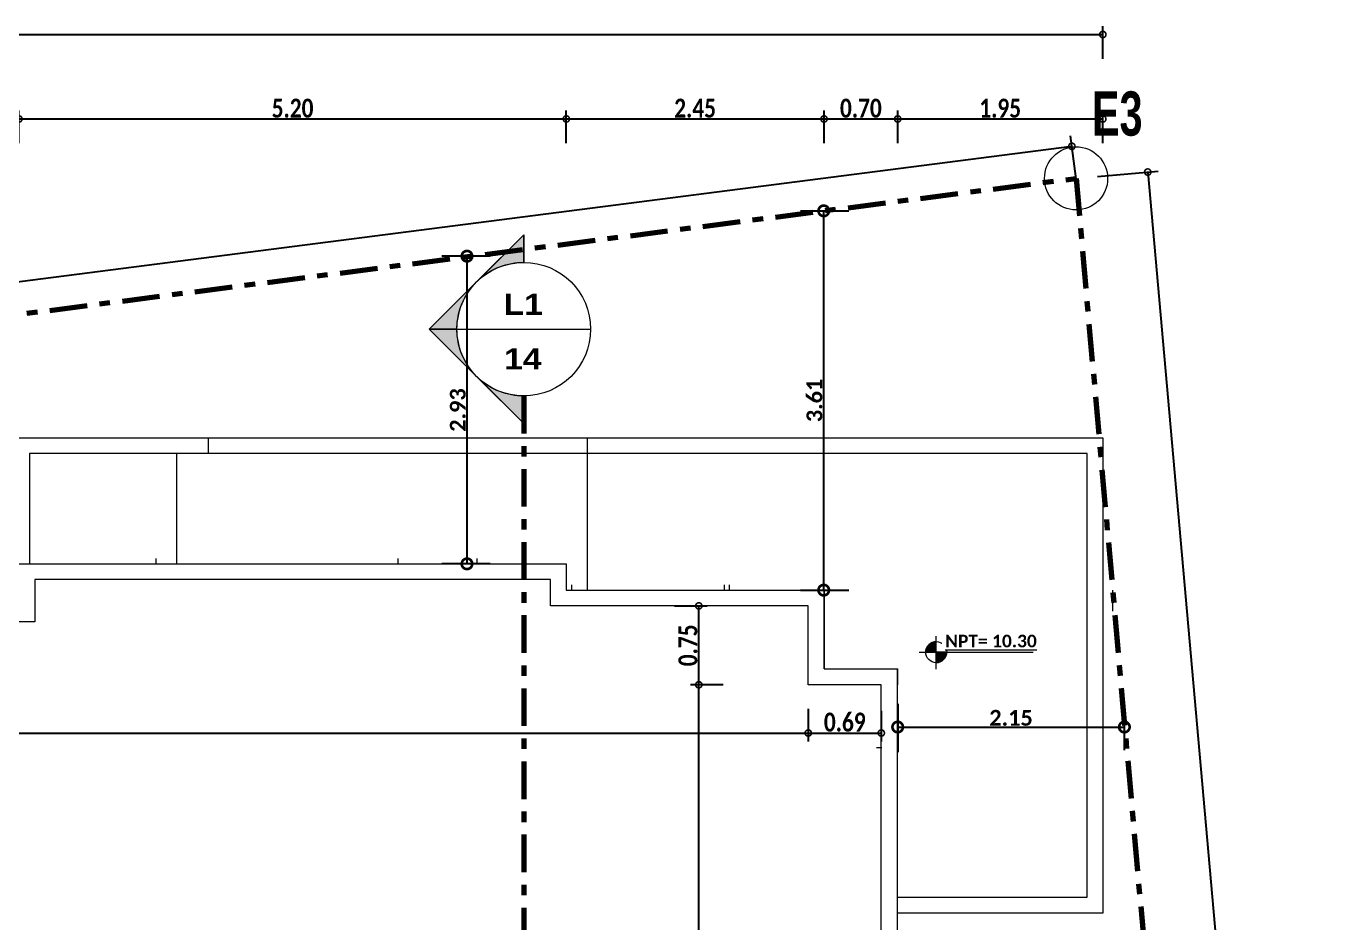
# Model space of a CAD drawing. Header units: metres. Extents: x -144 to 1000, y -717 to 29.
# Drawn here: x 981.63 to 994.07, y -551.53 to -543.01 of the extents above; entities that cross this region are included whole.
import ezdxf

# ---------------------------------------------------------------- set-up
doc = ezdxf.new("R2010")
doc.units = ezdxf.units.M
doc.linetypes.add('Dash Dot 3_16_', pattern=[0.595313, 0.357187, -0.119063, 0, -0.119063])
doc.layers.get('0').update_dxf_attribs({"color": 1})
doc.layers.get('Defpoints').update_dxf_attribs({"color": 1})
for name, color, linetype, lineweight in [('A-ANNO-DIMS', 1, 'Continuous', 9), ('A-DETL', 1, 'Continuous', 9), ('A-DETL-THIN', 1, 'Continuous', 9), ('A-FLOR', 2, 'Continuous', 9), ('A-GLAZ', 1, 'Continuous', 9), ('A-WALL', 4, 'Continuous', 9), ('G-ANNO-DIMS', 1, 'Continuous', 9), ('G-ANNO-SYMB', 1, 'Continuous', 9), ('G-ANNO-TEXT', 2, 'Continuous', 9)]:
    doc.layers.add(name, color=color, linetype=linetype, lineweight=lineweight)
doc.styles.add('Arial Black', font='', dxfattribs={"height": 0.15})
doc.styles.add('Britannic Bold_B_1', font='', dxfattribs={"width": 0.7, "height": 0.4})
doc.styles.add('Calibri_B_3', font='calibrib.ttf', dxfattribs={"height": 0.15})
doc.styles.add('Calibri_B_7', font='calibrib.ttf', dxfattribs={"width": 0.8, "height": 0.18})
doc.styles.get('Arial Black').set_extended_font_data('Arial Black')
doc.styles.get('Britannic Bold_B_1').set_extended_font_data('Britannic Bold', bold=True)
doc.dimstyles.new('LINDEROS', dxfattribs={"dimscale": 0.3048, "dimtxt": 0.406749, "dimasz": 0.393701, "dimexe": 0.328084, "dimexo": 0.0625, "dimgap": 0.032808, "dimtad": 1, "dimrnd": 0.01, "dimzin": 0, "dimdsep": 46, "dimtxsty": 'Britannic Bold_B_1', "dimblk1": 'DOTSMALL', "dimblk2": 'DOTSMALL', "dimsah": 1, "dimcen": 0.09, "dimazin": 0, "dimtfac": 1, "dimtdec": 4, "dimtix": 1, "dimtmove": 0, "dimatfit": 3, "dimfxl": 1.64042, "dimfxlon": 1, "dimtvp": 1, "dimtolj": 1, "dimtzin": 0, "dimarcsym": 2})
doc.dimstyles.new('STANDARD_02', dxfattribs={"dimscale": 0.3048, "dimtxt": 0.200149, "dimasz": 0.393701, "dimexe": 0.262467, "dimexo": 0.0625, "dimgap": 0.032808, "dimtad": 1, "dimrnd": 0.01, "dimzin": 0, "dimdsep": 46, "dimtxsty": 'Calibri_B_7', "dimblk1": 'DOTSMALL', "dimblk2": 'DOTSMALL', "dimsah": 1, "dimcen": 0.09, "dimazin": 0, "dimtfac": 1, "dimtdec": 4, "dimtix": 1, "dimtmove": 0, "dimatfit": 3, "dimfxl": 0.82021, "dimfxlon": 1, "dimtvp": 1, "dimtolj": 1, "dimtzin": 0, "dimarcsym": 2})
doc.dimstyles.new('STANDARD_05', dxfattribs={"dimscale": 0.3048, "dimtxt": 0.223696, "dimasz": 0.656168, "dimexe": 0.787402, "dimexo": 0.0625, "dimgap": 0.032808, "dimtad": 1, "dimrnd": 0.01, "dimzin": 0, "dimdsep": 46, "dimtxsty": 'Calibri_B_3', "dimblk1": 'DOTSMALL', "dimblk2": 'DOTSMALL', "dimsah": 1, "dimcen": 0.09, "dimazin": 0, "dimtfac": 1, "dimtdec": 4, "dimtix": 1, "dimtmove": 0, "dimatfit": 3, "dimfxl": 0.787402, "dimfxlon": 1, "dimtvp": 1, "dimtolj": 1, "dimtzin": 0, "dimarcsym": 2})

# ---------------------------------------------------------------- blocks, each defined once
blk = doc.blocks.new('1_00 X 1_1 - _90 X 1_10-V20-Techo DIM')
at = {"layer": 'A-GLAZ'}
blk.add_line((0, -0.125), (0, -0.075), dxfattribs=at)
blk = doc.blocks.new('1_00 X 1_1 - 0_80 X 1_10-2033634-Techo DIM')
at = {"layer": 'A-GLAZ'}
blk.add_line((0, -0.125), (0, -0.075), dxfattribs=at)
blk = doc.blocks.new('1_00 X 1_1 - _90 X 1_10-V27-Techo DIM')
at = {"layer": 'A-GLAZ', "color": 8, "true_color": 0x808080}
blk.add_line((0, -0.125), (0, -0.08), dxfattribs=at)
blk = doc.blocks.new('1_00 X 1_1 - _90 X 1_10-V30-Techo DIM')
at = {"layer": 'A-GLAZ', "color": 8, "true_color": 0x808080}
blk.add_line((0, -0.075), (0, -0.125), dxfattribs=at)
blk = doc.blocks.new('0_80 X 0_1 - 0_80 X 0_50-836655-Techo DIM')
at = {"layer": 'A-GLAZ', "color": 8, "true_color": 0x808080}
blk.add_line((0, -0.125), (0, -0.075), dxfattribs=at)
blk = doc.blocks.new('Sección - Section Head - Filled-232501-Techo DIM')
at = {"layer": 'G-ANNO-SYMB'}
h = blk.add_hatch(color=256, dxfattribs=at)
edge = h.paths.add_edge_path()
edge.add_line((-0.01084, 0.00449), (-0.00635, 0.00898))
edge.add_line((-0.00635, 0.00898), (-0.00635, 0.00635))
edge.add_arc((-0.00635, 0), 0.00635, 90, 135)
h = blk.add_hatch(color=256, dxfattribs=at)
edge = h.paths.add_edge_path()
edge.add_arc((-0.00635, 0), 0.00635, 45, 90)
edge.add_line((-0.00635, 0.00635), (-0.00635, 0.00898))
edge.add_line((-0.00635, 0.00898), (-0.00186, 0.00449))
h = blk.add_hatch(color=256, dxfattribs=at)
edge = h.paths.add_edge_path()
edge.add_arc((-0.00635, 0), 0.00636, 137.9216, 180)
edge.add_line((-0.01271, 0), (-0.01533, 0))
edge.add_line((-0.01533, 0), (-0.01107, 0.00426))
h = blk.add_hatch(color=256, dxfattribs=at)
edge = h.paths.add_edge_path()
edge.add_line((-0.00163, 0.00426), (0.00263, 0))
edge.add_line((0.00263, 0), (0.00001, 0))
edge.add_arc((-0.00635, 0), 0.00636, 0, 42.0784)
at = {"layer": 'G-ANNO-SYMB', "lineweight": 18}
for p, q in [((-0.00635, 0.00898), (-0.01533, 0)), ((-0.00635, 0.00898), (-0.01084, 0.00449)), ((-0.00635, 0.00898), (0.00263, 0)), ((-0.00635, 0.00635), (-0.00635, 0.00898)), ((-0.00186, 0.00449), (-0.00635, 0.00898)), ((-0.00635, 0.00898), (-0.00635, 0.00635)), ((-0.01107, 0.00426), (-0.01533, 0)), ((0.00263, 0), (-0.00163, 0.00426)), ((-0.01533, 0), (-0.01271, 0)), ((0.00001, 0), (0.00263, 0)), ((-0.0127, 0), (-0.01533, 0)), ((0, 0), (0.00263, 0))]:
    blk.add_line(p, q, dxfattribs=at)
for radius, start, end in [(0.00635, 360, 180), (0.00635, 90, 135), (0.00635, 45, 90), (0.00636, 137.9216, 180), (0.00636, 0, 42.0784), (0.00635, 180, 360)]:
    blk.add_arc((-0.00635, 0), radius, start, end, dxfattribs=at)
blk = doc.blocks.new('_DotSmall')
at = {"color": 0, "linetype": 'ByBlock', "const_width": 0.5}
blk.add_lwpolyline([(-0.0625, 0, 1), (0.0625, 0, 1)], format="xyb", close=True, dxfattribs=at)
blk = doc.blocks.new('*D530')
at = {"layer": 'A-ANNO-DIMS', "color": 0, "lineweight": -2, "transparency": 16777216}
for p, q in [((964.828, -492.585), (964.828, -492.896)), ((982.228, -492.585), (982.228, -492.896)), ((964.828, -492.816), (982.228, -492.816))]:
    blk.add_line(p, q, dxfattribs=at)
at = {"layer": 'Defpoints', "color": 0, "transparency": 16777216}
for p in [(964.828, -492.566), (982.228, -492.566), (982.228, -492.816)]:
    blk.add_point(p, dxfattribs=at)
at = {"layer": 'A-ANNO-DIMS', "color": 0, "lineweight": -2, "transparency": 16777216, "xscale": 0.12, "yscale": 0.12, "zscale": 0.12, "rotation": 180}
blk.add_blockref('_DotSmall', (964.828, -492.816), dxfattribs=at)
at = {"layer": 'A-ANNO-DIMS', "color": 0, "lineweight": -2, "transparency": 16777216, "xscale": 0.12, "yscale": 0.12, "zscale": 0.12}
blk.add_blockref('_DotSmall', (982.228, -492.816), dxfattribs=at)
at = {"layer": 'A-ANNO-DIMS', "color": 0, "transparency": 16777216, "insert": (973.528, -492.713), "char_height": 0.18, "width": 0.58667, "attachment_point": 5, "style": 'Calibri_B_7'}
blk.add_mtext('\\A1;17.40', dxfattribs=at)
blk = doc.blocks.new('*D531')
at = {"layer": 'A-ANNO-DIMS', "color": 0, "lineweight": -2, "transparency": 16777216}
for p, q in [((982.228, -492.604), (982.228, -492.896)), ((982.922, -492.604), (982.922, -492.896)), ((982.228, -492.816), (982.922, -492.816))]:
    blk.add_line(p, q, dxfattribs=at)
at = {"layer": 'Defpoints', "color": 0, "transparency": 16777216}
for p in [(982.228, -492.566), (982.922, -492.566), (982.922, -492.816)]:
    blk.add_point(p, dxfattribs=at)
at = {"layer": 'A-ANNO-DIMS', "color": 0, "lineweight": -2, "transparency": 16777216, "xscale": 0.12, "yscale": 0.12, "zscale": 0.12, "rotation": 180}
blk.add_blockref('_DotSmall', (982.228, -492.816), dxfattribs=at)
at = {"layer": 'A-ANNO-DIMS', "color": 0, "lineweight": -2, "transparency": 16777216, "xscale": 0.12, "yscale": 0.12, "zscale": 0.12}
blk.add_blockref('_DotSmall', (982.922, -492.816), dxfattribs=at)
at = {"layer": 'A-ANNO-DIMS', "color": 0, "transparency": 16777216, "insert": (982.575, -492.713), "char_height": 0.18, "width": 0.45673, "attachment_point": 5, "style": 'Calibri_B_7'}
blk.add_mtext('\\A1;0.69', dxfattribs=at)
blk = doc.blocks.new('*D543')
at = {"layer": 'A-ANNO-DIMS', "color": 0, "lineweight": -2, "transparency": 16777216}
for p, q in [((981.419, -492.357), (981.108, -492.357)), ((981.188, -500.356), (981.188, -492.357)), ((981.419, -500.356), (981.108, -500.356))]:
    blk.add_line(p, q, dxfattribs=at)
at = {"layer": 'Defpoints', "color": 0, "transparency": 16777216}
for p in [(981.188, -492.357), (981.438, -492.357), (981.438, -500.356)]:
    blk.add_point(p, dxfattribs=at)
at = {"layer": 'A-ANNO-DIMS', "color": 0, "lineweight": -2, "transparency": 16777216, "xscale": 0.12, "yscale": 0.12, "zscale": 0.12}
for p, rotation in [((981.188, -492.357), 90), ((981.188, -500.356), 270)]:
    blk.add_blockref('_DotSmall', p, dxfattribs=dict(at, rotation=rotation))
at = {"layer": 'A-ANNO-DIMS', "color": 0, "transparency": 16777216, "insert": (981.085, -496.356), "char_height": 0.18, "width": 0.45673, "attachment_point": 5, "rotation": 90, "style": 'Calibri_B_7'}
blk.add_mtext('\\A1;8.00', dxfattribs=at)
blk = doc.blocks.new('*D544')
at = {"layer": 'A-ANNO-DIMS', "color": 0, "lineweight": -2, "transparency": 16777216}
for p, q in [((980.957, -491.607), (981.268, -491.607)), ((981.188, -492.357), (981.188, -491.607)), ((981.419, -492.357), (981.108, -492.357))]:
    blk.add_line(p, q, dxfattribs=at)
at = {"layer": 'Defpoints', "color": 0, "transparency": 16777216}
for p in [(980.938, -491.607), (981.188, -491.607), (981.438, -492.357)]:
    blk.add_point(p, dxfattribs=at)
at = {"layer": 'A-ANNO-DIMS', "color": 0, "lineweight": -2, "transparency": 16777216, "xscale": 0.12, "yscale": 0.12, "zscale": 0.12}
for p, rotation in [((981.188, -491.607), 90), ((981.188, -492.357), 270)]:
    blk.add_blockref('_DotSmall', p, dxfattribs=dict(at, rotation=rotation))
at = {"layer": 'A-ANNO-DIMS', "color": 0, "transparency": 16777216, "insert": (981.085, -491.982), "char_height": 0.18, "width": 0.45673, "attachment_point": 5, "rotation": 90, "style": 'Calibri_B_7'}
blk.add_mtext('\\A1;0.75', dxfattribs=at)
blk = doc.blocks.new('*D485')
at = {"layer": 'A-ANNO-DIMS', "color": 0, "lineweight": -2, "transparency": 16777216}
for p, q in [((984.795, -487.713), (984.721, -487.137)), ((963.258, -490), (984.733, -487.236)), ((963.319, -490.477), (963.245, -489.9))]:
    blk.add_line(p, q, dxfattribs=at)
at = {"layer": 'Defpoints', "color": 0, "transparency": 16777216}
for p in [(984.733, -487.236), (984.797, -487.732), (963.322, -490.496)]:
    blk.add_point(p, dxfattribs=at)
at = {"layer": 'A-ANNO-DIMS', "color": 0, "lineweight": -2, "transparency": 16777216, "xscale": 0.12, "yscale": 0.12, "zscale": 0.12}
for p, rotation in [((984.733, -487.236), 7.333333333335209), ((963.258, -490), 187.3333333333352)]:
    blk.add_blockref('_DotSmall', p, dxfattribs=dict(at, rotation=rotation))
at = {"layer": 'A-ANNO-DIMS', "color": 0, "transparency": 16777216, "insert": (973.968, -488.403), "char_height": 0.4, "width": 1.40028, "attachment_point": 5, "rotation": 7.3333, "style": 'Britannic Bold_B_1'}
blk.add_mtext('\\A1;21.65', dxfattribs=at)
blk = doc.blocks.new('*D486')
at = {"layer": 'A-ANNO-DIMS', "color": 0, "lineweight": -2, "transparency": 16777216}
for p, q in [((984.975, -487.523), (985.554, -487.472)), ((985.454, -487.481), (987.855, -514.555)), ((987.376, -514.597), (987.954, -514.546))]:
    blk.add_line(p, q, dxfattribs=at)
at = {"layer": 'Defpoints', "color": 0, "transparency": 16777216}
for p in [(984.956, -487.525), (987.855, -514.555), (987.357, -514.599)]:
    blk.add_point(p, dxfattribs=at)
at = {"layer": 'A-ANNO-DIMS', "color": 0, "lineweight": -2, "transparency": 16777216, "xscale": 0.12, "yscale": 0.12, "zscale": 0.12}
for p, rotation in [((985.454, -487.481), 95.06666666666777), ((987.855, -514.555), 275.0666666666677)]:
    blk.add_blockref('_DotSmall', p, dxfattribs=dict(at, rotation=rotation))
at = {"layer": 'A-ANNO-DIMS', "color": 0, "transparency": 16777216, "insert": (986.87, -500.999), "char_height": 0.4, "width": 1.40028, "attachment_point": 5, "rotation": 275.0667, "style": 'Britannic Bold_B_1'}
blk.add_mtext('\\A1;27.18', dxfattribs=at)
blk = doc.blocks.new('Cotas de elevación - COMODORO RIBADAVIA-627478-Techo DIM')
at = {"layer": 'G-ANNO-DIMS'}
h = blk.add_hatch(color=256, dxfattribs=at)
edge = h.paths.add_edge_path()
edge.add_arc((0, 0), 0.001, 90, 180, ccw=False)
edge.add_line((0, 0.001), (0, 0))
edge.add_line((0, 0), (-0.001, 0))
h = blk.add_hatch(color=256, dxfattribs=at)
edge = h.paths.add_edge_path()
edge.add_line((0, -0.001), (0, 0))
edge.add_line((0, 0), (0.001, 0))
edge.add_arc((0, 0), 0.001, 270, 360, ccw=False)
for p, q in [((0, -0.00163), (0, 0.00153)), ((-0.00162, 0), (0.00922, 0)), ((-0.001, 0), (0, 0)), ((0, 0), (0, 0.001)), ((0.001, 0), (0, 0)), ((0, 0), (0, -0.001))]:
    blk.add_line(p, q, dxfattribs=at)
blk.add_circle((0, 0), 0.001, dxfattribs=at)
for start, end in [(90, 180), (270, 360)]:
    blk.add_arc((0, 0), 0.001, start, end, dxfattribs=at)
blk = doc.blocks.new('*D497')
at = {"layer": 'A-ANNO-DIMS', "color": 0, "lineweight": -2, "transparency": 16777216}
for p, q in [((974.727, -487.207), (974.727, -486.896)), ((979.929, -487.207), (979.929, -486.896)), ((974.727, -486.976), (979.929, -486.976))]:
    blk.add_line(p, q, dxfattribs=at)
at = {"layer": 'Defpoints', "color": 0, "transparency": 16777216}
for p in [(979.929, -486.976), (974.727, -487.226), (979.929, -487.226)]:
    blk.add_point(p, dxfattribs=at)
at = {"layer": 'A-ANNO-DIMS', "color": 0, "lineweight": -2, "transparency": 16777216, "xscale": 0.12, "yscale": 0.12, "zscale": 0.12, "rotation": 180}
blk.add_blockref('_DotSmall', (974.727, -486.976), dxfattribs=at)
at = {"layer": 'A-ANNO-DIMS', "color": 0, "lineweight": -2, "transparency": 16777216, "xscale": 0.12, "yscale": 0.12, "zscale": 0.12}
blk.add_blockref('_DotSmall', (979.929, -486.976), dxfattribs=at)
at = {"layer": 'A-ANNO-DIMS', "color": 0, "transparency": 16777216, "insert": (977.328, -486.874), "char_height": 0.18, "width": 0.45673, "attachment_point": 5, "style": 'Calibri_B_7'}
blk.add_mtext('\\A1;5.20', dxfattribs=at)
blk = doc.blocks.new('*D498')
at = {"layer": 'A-ANNO-DIMS', "color": 0, "lineweight": -2, "transparency": 16777216}
for p, q in [((979.929, -487.207), (979.929, -486.896)), ((982.378, -487.207), (982.378, -486.896)), ((979.929, -486.976), (982.378, -486.976))]:
    blk.add_line(p, q, dxfattribs=at)
at = {"layer": 'Defpoints', "color": 0, "transparency": 16777216}
for p in [(982.378, -486.976), (979.929, -487.226), (982.378, -487.226)]:
    blk.add_point(p, dxfattribs=at)
at = {"layer": 'A-ANNO-DIMS', "color": 0, "lineweight": -2, "transparency": 16777216, "xscale": 0.12, "yscale": 0.12, "zscale": 0.12, "rotation": 180}
blk.add_blockref('_DotSmall', (979.929, -486.976), dxfattribs=at)
at = {"layer": 'A-ANNO-DIMS', "color": 0, "lineweight": -2, "transparency": 16777216, "xscale": 0.12, "yscale": 0.12, "zscale": 0.12}
blk.add_blockref('_DotSmall', (982.378, -486.976), dxfattribs=at)
at = {"layer": 'A-ANNO-DIMS', "color": 0, "transparency": 16777216, "insert": (981.153, -486.874), "char_height": 0.18, "width": 0.45673, "attachment_point": 5, "style": 'Calibri_B_7'}
blk.add_mtext('\\A1;2.45', dxfattribs=at)
blk = doc.blocks.new('*D499')
at = {"layer": 'A-ANNO-DIMS', "color": 0, "lineweight": -2, "transparency": 16777216}
for p, q in [((982.378, -487.19), (982.378, -486.896)), ((983.078, -487.19), (983.078, -486.896)), ((982.378, -486.976), (983.078, -486.976))]:
    blk.add_line(p, q, dxfattribs=at)
at = {"layer": 'Defpoints', "color": 0, "transparency": 16777216}
for p in [(983.078, -486.976), (982.378, -487.226), (983.078, -487.226)]:
    blk.add_point(p, dxfattribs=at)
at = {"layer": 'A-ANNO-DIMS', "color": 0, "lineweight": -2, "transparency": 16777216, "xscale": 0.12, "yscale": 0.12, "zscale": 0.12, "rotation": 180}
blk.add_blockref('_DotSmall', (982.378, -486.976), dxfattribs=at)
at = {"layer": 'A-ANNO-DIMS', "color": 0, "lineweight": -2, "transparency": 16777216, "xscale": 0.12, "yscale": 0.12, "zscale": 0.12}
blk.add_blockref('_DotSmall', (983.078, -486.976), dxfattribs=at)
at = {"layer": 'A-ANNO-DIMS', "color": 0, "transparency": 16777216, "insert": (982.728, -486.874), "char_height": 0.18, "width": 0.45673, "attachment_point": 5, "style": 'Calibri_B_7'}
blk.add_mtext('\\A1;0.70', dxfattribs=at)
blk = doc.blocks.new('*D500')
at = {"layer": 'A-ANNO-DIMS', "color": 0, "lineweight": -2, "transparency": 16777216}
for p, q in [((983.078, -487.207), (983.078, -486.896)), ((985.027, -487.207), (985.027, -486.896)), ((983.078, -486.976), (985.027, -486.976))]:
    blk.add_line(p, q, dxfattribs=at)
at = {"layer": 'Defpoints', "color": 0, "transparency": 16777216}
for p in [(985.027, -486.976), (983.078, -487.226), (985.027, -487.226)]:
    blk.add_point(p, dxfattribs=at)
at = {"layer": 'A-ANNO-DIMS', "color": 0, "lineweight": -2, "transparency": 16777216, "xscale": 0.12, "yscale": 0.12, "zscale": 0.12, "rotation": 180}
blk.add_blockref('_DotSmall', (983.078, -486.976), dxfattribs=at)
at = {"layer": 'A-ANNO-DIMS', "color": 0, "lineweight": -2, "transparency": 16777216, "xscale": 0.12, "yscale": 0.12, "zscale": 0.12}
blk.add_blockref('_DotSmall', (985.027, -486.976), dxfattribs=at)
at = {"layer": 'A-ANNO-DIMS', "color": 0, "transparency": 16777216, "insert": (984.052, -486.874), "char_height": 0.18, "width": 0.45673, "attachment_point": 5, "style": 'Calibri_B_7'}
blk.add_mtext('\\A1;1.95', dxfattribs=at)
blk = doc.blocks.new('*D501')
at = {"layer": 'A-ANNO-DIMS', "color": 0, "lineweight": -2, "transparency": 16777216}
for p, q in [((962.127, -486.404), (962.127, -486.093)), ((985.027, -486.404), (985.027, -486.093)), ((962.127, -486.173), (985.027, -486.173))]:
    blk.add_line(p, q, dxfattribs=at)
at = {"layer": 'Defpoints', "color": 0, "transparency": 16777216}
for p in [(985.027, -486.173), (962.127, -486.423), (985.027, -486.423)]:
    blk.add_point(p, dxfattribs=at)
at = {"layer": 'A-ANNO-DIMS', "color": 0, "lineweight": -2, "transparency": 16777216, "xscale": 0.12, "yscale": 0.12, "zscale": 0.12, "rotation": 180}
blk.add_blockref('_DotSmall', (962.127, -486.173), dxfattribs=at)
at = {"layer": 'A-ANNO-DIMS', "color": 0, "lineweight": -2, "transparency": 16777216, "xscale": 0.12, "yscale": 0.12, "zscale": 0.12}
blk.add_blockref('_DotSmall', (985.027, -486.173), dxfattribs=at)
at = {"layer": 'A-ANNO-DIMS', "color": 0, "transparency": 16777216, "insert": (973.577, -486.07), "char_height": 0.18, "width": 0.58667, "attachment_point": 5, "style": 'Calibri_B_7'}
blk.add_mtext('\\A1;22.90', dxfattribs=at)
blk = doc.blocks.new('*D509')
at = {"layer": 'A-ANNO-DIMS', "color": 0, "lineweight": -2, "transparency": 16777216}
for p, q in [((979.206, -488.281), (978.745, -488.281)), ((978.985, -488.281), (978.985, -491.207)), ((979.206, -491.207), (978.745, -491.207))]:
    blk.add_line(p, q, dxfattribs=at)
at = {"layer": 'Defpoints', "color": 0, "transparency": 16777216}
for p in [(979.225, -488.281), (978.985, -491.207), (979.225, -491.207)]:
    blk.add_point(p, dxfattribs=at)
at = {"layer": 'A-ANNO-DIMS', "color": 0, "lineweight": -2, "transparency": 16777216, "xscale": 0.2, "yscale": 0.2, "zscale": 0.2}
for p, rotation in [((978.985, -488.281), 90), ((978.985, -491.207), 270)]:
    blk.add_blockref('_DotSmall', p, dxfattribs=dict(at, rotation=rotation))
at = {"layer": 'A-ANNO-DIMS', "color": 0, "transparency": 16777216, "insert": (978.898, -489.744), "char_height": 0.15, "width": 0.57208, "attachment_point": 5, "rotation": 90, "style": 'Calibri_B_3'}
blk.add_mtext('\\A1;2.93', dxfattribs=at)
blk = doc.blocks.new('*D511')
at = {"layer": 'A-ANNO-DIMS', "color": 0, "lineweight": -2, "transparency": 16777216}
for p, q in [((983.078, -492.538), (983.078, -492.999)), ((985.232, -492.98), (985.232, -492.519)), ((983.078, -492.759), (985.232, -492.759))]:
    blk.add_line(p, q, dxfattribs=at)
at = {"layer": 'Defpoints', "color": 0, "transparency": 16777216}
for p in [(983.078, -492.519), (985.232, -492.759), (985.232, -492.999)]:
    blk.add_point(p, dxfattribs=at)
at = {"layer": 'A-ANNO-DIMS', "color": 0, "lineweight": -2, "transparency": 16777216, "xscale": 0.2, "yscale": 0.2, "zscale": 0.2, "rotation": 180}
blk.add_blockref('_DotSmall', (983.078, -492.759), dxfattribs=at)
at = {"layer": 'A-ANNO-DIMS', "color": 0, "lineweight": -2, "transparency": 16777216, "xscale": 0.2, "yscale": 0.2, "zscale": 0.2}
blk.add_blockref('_DotSmall', (985.232, -492.759), dxfattribs=at)
at = {"layer": 'A-ANNO-DIMS', "color": 0, "transparency": 16777216, "insert": (984.155, -492.672), "char_height": 0.15, "width": 0.57208, "attachment_point": 5, "style": 'Calibri_B_3'}
blk.add_mtext('\\A1;2.15', dxfattribs=at)
blk = doc.blocks.new('*D512')
at = {"layer": 'A-ANNO-DIMS', "color": 0, "lineweight": -2, "transparency": 16777216}
for p, q in [((982.154, -487.85), (982.615, -487.85)), ((982.375, -491.457), (982.375, -487.85)), ((982.154, -491.457), (982.615, -491.457))]:
    blk.add_line(p, q, dxfattribs=at)
at = {"layer": 'Defpoints', "color": 0, "transparency": 16777216}
for p in [(982.135, -487.85), (982.375, -487.85), (982.135, -491.457)]:
    blk.add_point(p, dxfattribs=at)
at = {"layer": 'A-ANNO-DIMS', "color": 0, "lineweight": -2, "transparency": 16777216, "xscale": 0.2, "yscale": 0.2, "zscale": 0.2}
for p, rotation in [((982.375, -487.85), 90), ((982.375, -491.457), 270)]:
    blk.add_blockref('_DotSmall', p, dxfattribs=dict(at, rotation=rotation))
at = {"layer": 'A-ANNO-DIMS', "color": 0, "transparency": 16777216, "insert": (982.287, -489.653), "char_height": 0.15, "width": 0.57208, "attachment_point": 5, "rotation": 90, "style": 'Calibri_B_3'}
blk.add_mtext('\\A1;3.61', dxfattribs=at)
blk = doc.blocks.new('L')
at = {"layer": 'A-DETL', "color": 7, "linetype": 'Dash Dot 3_16_', "lineweight": 70}
for p, q in [((963.297, -490.305), (984.773, -487.541)), ((984.773, -487.541), (987.173, -514.615))]:
    blk.add_line(p, q, dxfattribs=at)
at = {"layer": 'A-DETL', "color": 253, "true_color": 0xb6b6b6}
for p, q in [((982.378, -487.85), (982.278, -487.85)), ((979.028, -488.281), (978.928, -488.281)), ((985.12, -491.457), (985.12, -491.657)), ((985.232, -492.807), (985.232, -492.907))]:
    blk.add_line(p, q, dxfattribs=at)
at = {"layer": 'A-DETL-THIN'}
blk.add_circle((984.773, -487.541), 0.3, dxfattribs=at)
at = {"layer": 'A-FLOR'}
for p, q in [((976.228, -491.207), (976.228, -490.157)), ((980.128, -490.157), (980.128, -491.457))]:
    blk.add_line(p, q, dxfattribs=at)
at = {"layer": 'A-FLOR', "color": 8, "true_color": 0x808080}
blk.add_line((982.378, -492.207), (982.378, -491.457), dxfattribs=at)
at = {"layer": 'A-WALL'}
for p, q in [((974.678, -490.007), (985.027, -490.007)), ((976.528, -490.157), (976.528, -490.007)), ((980.128, -490.007), (980.128, -490.157)), ((985.027, -490.007), (985.027, -494.528)), ((984.877, -490.157), (974.828, -490.157)), ((974.828, -490.157), (974.828, -491.207)), ((984.877, -494.378), (984.877, -490.157)), ((974.727, -491.207), (979.929, -491.207)), ((979.929, -491.207), (979.929, -491.457)), ((974.877, -491.357), (974.877, -491.757)), ((979.779, -491.357), (974.877, -491.357)), ((979.779, -491.607), (979.779, -491.357)), ((979.929, -491.457), (982.378, -491.457)), ((982.378, -491.457), (982.378, -492.207)), ((982.228, -491.607), (979.779, -491.607)), ((982.228, -492.357), (982.228, -491.607)), ((974.877, -491.757), (971.778, -491.757)), ((982.378, -492.207), (983.078, -492.207)), ((983.072, -492.207), (983.072, -496.406)), ((982.922, -492.357), (982.228, -492.357)), ((982.922, -496.556), (982.922, -492.357)), ((983.078, -494.378), (984.877, -494.378)), ((985.027, -494.528), (983.078, -494.528))]:
    blk.add_line(p, q, dxfattribs=at)
at = {"layer": 'A-WALL', "color": 8, "true_color": 0x808080}
blk.add_line((983.078, -492.357), (983.078, -492.207), dxfattribs=at)
at = {"layer": 'G-ANNO-SYMB', "lineweight": 18}
blk.add_line((978.89, -488.975), (980.16, -488.975), dxfattribs=at)
at = {"layer": 'G-ANNO-SYMB', "linetype": 'Dash Dot 3_16_', "lineweight": 70}
blk.add_line((979.525, -489.61), (979.525, -498.226), dxfattribs=at)
at = {"layer": 'A-GLAZ', "rotation": 180}
for name, p in [('1_00 X 1_1 - _90 X 1_10-V27-Techo DIM', (976.027, -491.282)), ('1_00 X 1_1 - _90 X 1_10-V27-Techo DIM', (978.328, -491.282)), ('1_00 X 1_1 - _90 X 1_10-V20-Techo DIM', (979.977, -491.532)), ('1_00 X 1_1 - _90 X 1_10-V20-Techo DIM', (981.428, -491.532)), ('1_00 X 1_1 - _90 X 1_10-V20-Techo DIM', (981.428, -491.532)), ('1_00 X 1_1 - _90 X 1_10-V20-Techo DIM', (981.428, -491.532)), ('1_00 X 1_1 - _90 X 1_10-V20-Techo DIM', (981.428, -491.532)), ('1_00 X 1_1 - _90 X 1_10-V20-Techo DIM', (981.428, -491.532)), ('1_00 X 1_1 - _90 X 1_10-V20-Techo DIM', (981.428, -491.532)), ('1_00 X 1_1 - _90 X 1_10-V20-Techo DIM', (981.428, -491.532)), ('1_00 X 1_1 - _90 X 1_10-V20-Techo DIM', (981.428, -491.532)), ('1_00 X 1_1 - 0_80 X 1_10-2033634-Techo DIM', (981.478, -491.532))]:
    blk.add_blockref(name, p, dxfattribs=at)
at = {"layer": 'A-GLAZ', "color": 8, "true_color": 0x808080}
for name, p, rotation in [('0_80 X 0_1 - 0_80 X 0_50-836655-Techo DIM', (979.079, -491.282), 180), ('1_00 X 1_1 - _90 X 1_10-V30-Techo DIM', (983.003, -492.957), 270.0000000000001)]:
    blk.add_blockref(name, p, dxfattribs=dict(at, rotation=rotation))
at = {"layer": 'G-ANNO-DIMS', "xscale": 99.99999999999993, "yscale": 99.99999999999993, "zscale": 99.99999999999993}
blk.add_blockref('Cotas de elevación - COMODORO RIBADAVIA-627478-Techo DIM', (983.444, -492.047), dxfattribs=at)
at = {"layer": 'G-ANNO-SYMB', "lineweight": 18, "extrusion": (0, 0, -1), "xscale": 99.99999999999993, "yscale": 99.99999999999993, "zscale": 99.99999999999993, "rotation": 270.0000000000005}
blk.add_blockref('Sección - Section Head - Filled-232501-Techo DIM', (-979.525, -489.61), dxfattribs=at)
at = {"layer": 'G-ANNO-SYMB', "char_height": 0.2, "width": 0.46498, "attachment_point": 1, "style": 'Arial Black'}
for s, insert in [('L1', (979.333, -488.639)), ('14', (979.338, -489.158))]:
    blk.add_mtext(s, dxfattribs=dict(at, insert=insert))
at = {"layer": 'G-ANNO-TEXT', "insert": (984.924, -486.714), "char_height": 0.42, "width": 0.89789, "attachment_point": 1, "style": 'Britannic Bold_B_1'}
blk.add_mtext('E3', dxfattribs=at)
at = {"layer": 'A-ANNO-DIMS'}
for base, p1, p2, override, picture, middle in [((985.027, -486.173), (962.127, -486.423), (985.027, -486.423), {"dimpost": '<>', "dimfxl": 22.900057}, '*D501', (973.577, -486.07)), ((979.929, -486.976), (974.727, -487.226), (979.929, -487.226), {"dimpost": '<>', "dimfxl": 5.201474}, '*D497', (977.328, -486.874)), ((982.378, -486.976), (979.929, -487.226), (982.378, -487.226), {"dimpost": '<>', "dimfxl": 2.448926}, '*D498', (981.153, -486.874)), ((983.078, -486.976), (982.378, -487.226), (983.078, -487.226), {"dimpost": '<>', "dimfxl": 0.7}, '*D499', (982.728, -486.874)), ((985.027, -486.976), (983.078, -487.226), (985.027, -487.226), {"dimpost": '<>', "dimfxl": 1.949888}, '*D500', (984.052, -486.874)), ((982.228, -492.816), (964.828, -492.566), (982.228, -492.566), {"dimpost": '<>', "dimfxl": 17.4}, '*D530', (973.528, -492.713)), ((982.922, -492.816), (982.228, -492.566), (982.922, -492.566), {"dimpost": '<>', "dimfxl": 0.694888}, '*D531', (982.575, -492.713))]:
    dim = blk.add_linear_dim(base=base, p1=p1, p2=p2, dimstyle='STANDARD_02', override=override, dxfattribs=at)
    dim.commit()
    dim.dimension.update_dxf_attribs({"geometry": picture, "text_midpoint": middle})
at = {"layer": 'A-ANNO-DIMS', "color": 5, "true_color": 0x0000ff}
for base, p1, p2, angle, dimstyle, override, picture, middle in [((984.733, -487.236), (963.322, -490.496), (984.797, -487.732), 7.3333, 'LINDEROS', {"dimpost": '<>', "dimfxl": 21.652539}, '*D485', (973.968, -488.403)), ((987.855, -514.555), (984.956, -487.525), (987.357, -514.599), 275.0667, 'LINDEROS', {"dimpost": '<>', "dimfxl": 27.18}, '*D486', (986.87, -500.999)), ((982.375, -487.85), (982.135, -491.457), (982.135, -487.85), 90, 'STANDARD_05', {"dimpost": '<>', "dimfxl": 3.607037}, '*D512', (982.287, -489.653)), ((978.985, -491.207), (979.225, -488.281), (979.225, -491.207), 90, 'STANDARD_05', {"dimpost": '<>', "dimfxl": 2.926136}, '*D509', (978.898, -489.744))]:
    dim = blk.add_linear_dim(base=base, p1=p1, p2=p2, angle=angle, dimstyle=dimstyle, override=override, dxfattribs=at)
    dim.commit()
    dim.dimension.update_dxf_attribs({"geometry": picture, "text_midpoint": middle})
at = {"layer": 'A-ANNO-DIMS'}
for base, p1, p2, override, picture, middle in [((981.188, -491.607), (981.438, -492.357), (980.938, -491.607), {"dimpost": '<>', "dimfxl": 0.901388}, '*D544', (981.085, -491.982)), ((981.188, -492.357), (981.438, -500.356), (981.438, -492.357), {"dimpost": '<>', "dimfxl": 7.998937}, '*D543', (981.085, -496.356))]:
    dim = blk.add_linear_dim(base=base, p1=p1, p2=p2, angle=90, dimstyle='STANDARD_02', override=override, dxfattribs=at)
    dim.commit()
    dim.dimension.update_dxf_attribs({"geometry": picture, "text_midpoint": middle})
at = {"layer": 'A-ANNO-DIMS', "color": 5, "true_color": 0x0000ff}
dim = blk.add_linear_dim(base=(985.232, -492.759), p1=(983.078, -492.519), p2=(985.232, -492.999), dimstyle='STANDARD_05', override={"dimpost": '<>', "dimfxl": 2.2077}, dxfattribs=at)
dim.commit()
dim.dimension.update_dxf_attribs({"geometry": '*D511', "text_midpoint": (984.155, -492.672)})
at = {"layer": 'G-ANNO-DIMS', "insert": (983.529, -491.881), "char_height": 0.12, "width": 1.06809, "attachment_point": 1, "line_spacing_factor": 1.158048, "style": 'Calibri_B_3', "bg_fill": 3, "box_fill_scale": 1.25, "bg_fill_color": 256, "bg_fill_true_color": 13158600, "bg_fill_transparency": 0}
blk.add_mtext('\\LNPT= 10.30', dxfattribs=at)

msp = doc.modelspace()

# ---------------------------------------------------------------- block references
at = {"color": 3}
msp.add_blockref('L', (6.834, -56.913), dxfattribs=at)

doc.saveas('drawing.dxf')
